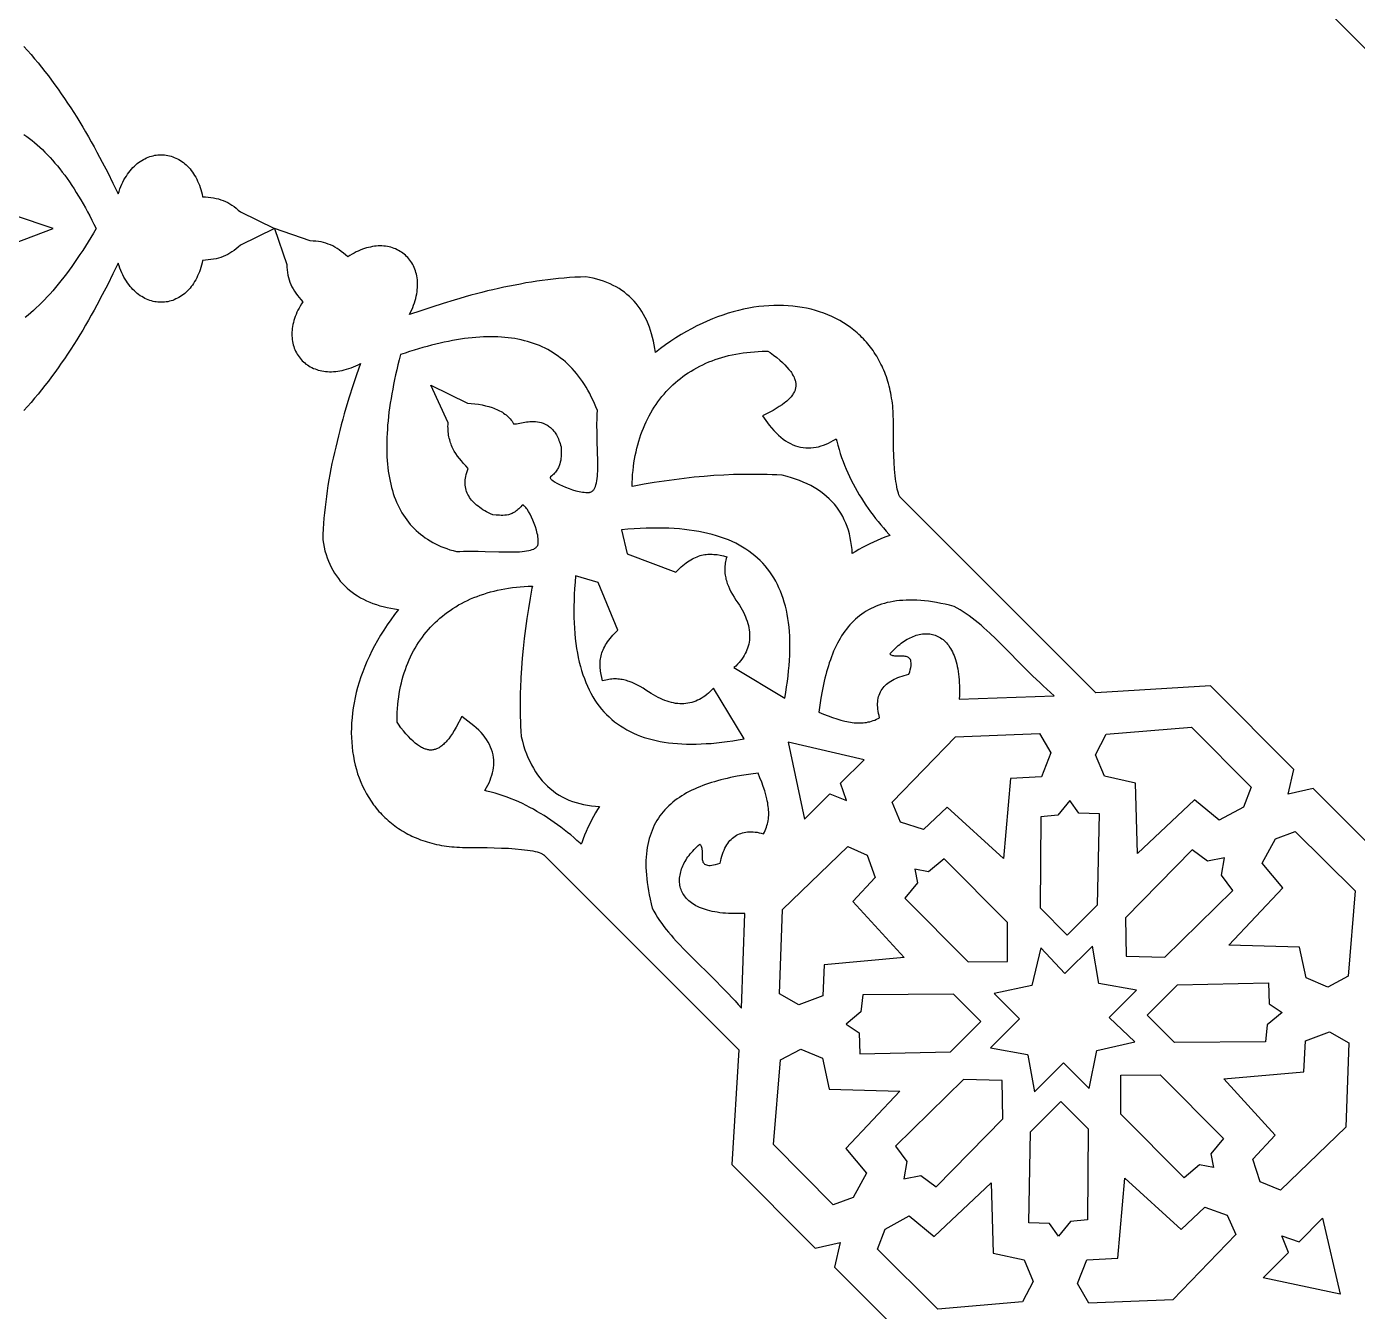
# Model space of a CAD drawing. Extents: x -535 to 1345, y -535 to 535.
# Drawn here: x 84.6 to 214.2, y 157.1 to 282.2 of the extents above; entities that cross this region are included whole.
import ezdxf

# ---------------------------------------------------------------- set-up
doc = ezdxf.new("R2010")
doc.units = 0
doc.layers.add('LAYER_1', color=18, linetype='CONTINUOUS')
doc.layers.add('LAYER_10', color=174, linetype='CONTINUOUS')

msp = doc.modelspace()

# ---------------------------------------------------------------- linework, layer by layer
at = {"layer": 'LAYER_1'}
for points in [[(84.34, 271.65), (84.61, 271.46), (84.87, 271.27), (85.13, 271.07), (85.38, 270.86), (85.64, 270.64), (85.89, 270.42), (86.14, 270.18), (86.39, 269.94), (86.64, 269.68), (86.88, 269.42), (87.12, 269.15), (87.36, 268.88), (87.6, 268.59), (87.84, 268.3), (88.07, 267.99), (88.31, 267.68), (88.54, 267.36), (88.77, 267.04), (88.99, 266.7), (89.22, 266.36), (89.44, 266.01), (89.66, 265.65), (89.88, 265.28), (90.1, 264.91), (90.32, 264.52), (90.53, 264.13), (90.74, 263.74), (90.96, 263.33), (91.16, 262.92), (91.37, 262.5), (91.11, 262.06), (90.85, 261.62), (90.58, 261.19), (90.32, 260.78), (90.06, 260.37), (89.79, 259.97), (89.53, 259.57), (89.26, 259.19), (89, 258.82), (88.74, 258.45), (88.47, 258.1), (88.21, 257.75), (87.94, 257.41), (87.68, 257.08), (87.41, 256.76), (87.14, 256.45), (86.88, 256.15), (86.61, 255.85), (86.34, 255.57), (86.08, 255.3), (85.81, 255.03), (85.54, 254.78), (85.27, 254.53), (85, 254.29), (84.74, 254.06), (84.47, 253.84)], [(83.42, 261.09), (87.18, 262.5), (83.41, 263.77)]]:
    msp.add_lwpolyline(points, dxfattribs=at)
for points in [[(126.44, 231.05), (126.79, 231.07), (127.14, 231.08), (127.85, 231.09), (128.55, 231.09), (129.25, 231.07), (130.58, 231.03), (131.21, 231.02), (131.8, 231.01), (132.08, 231.02), (132.35, 231.02), (132.6, 231.04), (132.84, 231.05), (133.07, 231.08), (133.28, 231.11), (133.48, 231.14), (133.66, 231.19), (133.83, 231.24), (133.97, 231.3), (134.04, 231.34), (134.1, 231.37), (134.16, 231.41), (134.21, 231.46), (134.25, 231.5), (134.29, 231.55), (134.33, 231.6), (134.36, 231.65), (134.38, 231.71), (134.4, 231.77), (134.41, 231.83), (134.42, 231.9), (134.42, 232.04), (134.42, 232.18), (134.4, 232.33), (134.38, 232.49), (134.36, 232.64), (134.32, 232.8), (134.28, 232.97), (134.24, 233.13), (134.14, 233.46), (134.02, 233.79), (133.89, 234.11), (133.75, 234.41), (133.61, 234.69), (133.46, 234.95), (133.32, 235.17), (133.26, 235.26), (133.19, 235.35), (133.13, 235.42), (133.07, 235.48), (133.02, 235.52), (132.97, 235.56), (132.93, 235.58), (132.89, 235.58), (132.87, 235.57), (132.85, 235.56), (132.84, 235.55), (132.83, 235.53), (132.73, 235.42), (132.63, 235.32), (132.53, 235.22), (132.43, 235.14), (132.34, 235.06), (132.24, 234.99), (132.15, 234.92), (132.05, 234.86), (131.96, 234.81), (131.87, 234.77), (131.78, 234.73), (131.69, 234.69), (131.6, 234.66), (131.51, 234.64), (131.33, 234.6), (131.15, 234.58), (130.98, 234.57), (130.81, 234.57), (130.64, 234.58), (130.31, 234.6), (129.98, 234.62), (129.78, 234.72), (129.58, 234.82), (129.39, 234.92), (129.21, 235.03), (129.03, 235.13), (128.87, 235.24), (128.71, 235.35), (128.55, 235.46), (128.41, 235.58), (128.28, 235.7), (128.15, 235.82), (128.03, 235.94), (127.92, 236.07), (127.82, 236.2), (127.72, 236.33), (127.64, 236.47), (127.56, 236.61), (127.5, 236.75), (127.44, 236.89), (127.39, 237.04), (127.35, 237.2), (127.32, 237.35), (127.31, 237.51), (127.3, 237.68), (127.3, 237.84), (127.31, 238.02), (127.33, 238.19), (127.37, 238.37), (127.41, 238.56), (127.46, 238.75), (127.53, 238.94), (127.6, 239.14), (127.37, 239.39), (127.15, 239.63), (126.94, 239.87), (126.74, 240.11), (126.56, 240.35), (126.39, 240.59), (126.24, 240.84), (126.17, 240.97), (126.1, 241.1), (126.04, 241.23), (125.98, 241.37), (125.92, 241.5), (125.87, 241.64), (125.83, 241.78), (125.79, 241.93), (125.75, 242.08), (125.72, 242.23), (125.69, 242.38), (125.67, 242.54), (125.65, 242.71), (125.64, 242.88), (125.63, 243.05), (125.62, 243.23), (125.63, 243.41), (125.63, 243.6), (123.97, 247.26), (127.54, 245.5), (127.89, 245.47), (128.25, 245.44), (128.6, 245.39), (128.94, 245.33), (129.28, 245.25), (129.61, 245.17), (129.92, 245.07), (130.08, 245.01), (130.23, 244.96), (130.37, 244.89), (130.52, 244.83), (130.65, 244.76), (130.79, 244.69), (130.92, 244.61), (131.04, 244.53), (131.16, 244.44), (131.28, 244.36), (131.39, 244.26), (131.49, 244.17), (131.59, 244.06), (131.69, 243.96), (131.77, 243.85), (131.86, 243.74), (131.93, 243.62), (132, 243.5), (132.05, 243.49), (132.12, 243.48), (132.2, 243.49), (132.29, 243.5), (132.79, 243.59), (133.1, 243.64), (133.26, 243.67), (133.43, 243.69), (133.6, 243.7), (133.78, 243.71), (133.96, 243.71), (134.15, 243.7), (134.33, 243.68), (134.52, 243.65), (134.7, 243.61), (134.89, 243.55), (135.07, 243.47), (135.16, 243.43), (135.25, 243.38), (135.33, 243.33), (135.42, 243.27), (135.51, 243.21), (135.59, 243.14), (135.67, 243.07), (135.75, 242.99), (135.83, 242.91), (135.91, 242.82), (135.98, 242.73), (136.05, 242.62), (136.12, 242.52), (136.19, 242.4), (136.25, 242.28), (136.32, 242.16), (136.38, 242.02), (136.43, 241.88), (136.49, 241.73), (136.54, 241.58), (136.59, 241.41), (136.63, 241.24), (136.63, 240.86), (136.63, 240.48), (136.63, 240.3), (136.61, 240.12), (136.6, 239.94), (136.56, 239.77), (136.52, 239.59), (136.46, 239.41), (136.42, 239.32), (136.38, 239.23), (136.33, 239.15), (136.28, 239.06), (136.22, 238.97), (136.15, 238.88), (136.08, 238.79), (136, 238.69), (135.92, 238.6), (135.83, 238.51), (135.73, 238.42), (135.62, 238.32), (135.59, 238.3), (135.58, 238.28), (135.57, 238.26), (135.58, 238.23), (135.6, 238.18), (135.63, 238.13), (135.68, 238.08), (135.74, 238.03), (135.82, 237.97), (136, 237.84), (136.23, 237.71), (136.49, 237.57), (136.77, 237.44), (137.08, 237.31), (137.41, 237.18), (137.74, 237.07), (138.08, 236.97), (138.25, 236.93), (138.41, 236.89), (138.57, 236.86), (138.73, 236.84), (138.89, 236.82), (139.04, 236.8), (139.19, 236.8), (139.32, 236.8), (139.39, 236.81), (139.45, 236.82), (139.51, 236.84), (139.57, 236.86), (139.62, 236.89), (139.67, 236.93), (139.72, 236.97), (139.77, 237.02), (139.81, 237.07), (139.85, 237.12), (139.89, 237.18), (139.92, 237.25), (139.98, 237.39), (140.03, 237.56), (140.08, 237.74), (140.12, 237.94), (140.15, 238.15), (140.17, 238.38), (140.19, 238.62), (140.2, 238.88), (140.21, 239.14), (140.21, 239.42), (140.2, 240.01), (140.19, 240.64), (140.15, 241.97), (140.14, 242.67), (140.13, 243.37), (140.14, 244.08), (140.15, 244.43), (140.17, 244.78), (140.03, 245.14), (139.89, 245.48), (139.74, 245.81), (139.58, 246.13), (139.42, 246.45), (139.25, 246.75), (139.08, 247.05), (138.9, 247.33), (138.72, 247.61), (138.53, 247.88), (138.33, 248.14), (138.13, 248.39), (137.93, 248.63), (137.72, 248.86), (137.5, 249.09), (137.28, 249.3), (137.06, 249.51), (136.83, 249.71), (136.59, 249.89), (136.35, 250.07), (136.1, 250.25), (135.85, 250.41), (135.59, 250.56), (135.33, 250.71), (135.07, 250.85), (134.79, 250.98), (134.52, 251.1), (134.24, 251.21), (133.95, 251.32), (133.66, 251.41), (133.36, 251.5), (133.06, 251.58), (132.75, 251.66), (132.44, 251.72), (132.13, 251.78), (131.81, 251.83), (131.48, 251.87), (131.15, 251.9), (130.82, 251.93), (130.48, 251.95), (130.14, 251.96), (129.79, 251.96), (129.43, 251.96), (129.08, 251.95), (128.71, 251.93), (128.35, 251.9), (127.98, 251.87), (127.6, 251.83), (127.22, 251.78), (126.84, 251.72), (126.45, 251.66), (126.06, 251.59), (125.66, 251.51), (125.26, 251.43), (124.85, 251.34), (124.44, 251.24), (124.02, 251.14), (123.61, 251.03), (123.18, 250.91), (122.76, 250.79), (122.32, 250.66), (121.89, 250.52), (121.45, 250.38), (121.01, 250.23), (120.88, 249.73), (120.75, 249.23), (120.64, 248.74), (120.53, 248.26), (120.43, 247.79), (120.33, 247.32), (120.24, 246.85), (120.16, 246.4), (120.08, 245.94), (120.01, 245.5), (119.94, 245.06), (119.88, 244.63), (119.83, 244.2), (119.79, 243.78), (119.75, 243.36), (119.72, 242.96), (119.69, 242.55), (119.67, 242.16), (119.66, 241.77), (119.66, 241.39), (119.66, 241.01), (119.67, 240.64), (119.68, 240.28), (119.7, 239.92), (119.73, 239.57), (119.77, 239.22), (119.81, 238.88), (119.86, 238.55), (119.92, 238.23), (119.98, 237.91), (120.05, 237.6), (120.13, 237.29), (120.21, 236.99), (120.3, 236.7), (120.4, 236.41), (120.5, 236.13), (120.62, 235.86), (120.74, 235.59), (120.86, 235.33), (121, 235.08), (121.14, 234.83), (121.29, 234.59), (121.44, 234.36), (121.61, 234.13), (121.78, 233.91), (121.95, 233.7), (122.14, 233.5), (122.33, 233.3), (122.53, 233.1), (122.74, 232.92), (122.95, 232.74), (123.18, 232.57), (123.41, 232.4), (123.64, 232.25), (123.89, 232.09), (124.14, 231.95), (124.4, 231.81), (124.67, 231.68), (124.94, 231.56), (125.23, 231.44), (125.52, 231.34), (125.82, 231.23), (126.12, 231.14)], [(157.92, 249.69), (158.18, 249.45), (158.42, 249.23), (158.63, 249), (158.82, 248.78), (158.99, 248.57), (159.06, 248.47), (159.12, 248.37), (159.18, 248.27), (159.24, 248.17), (159.29, 248.08), (159.33, 247.98), (159.37, 247.89), (159.4, 247.8), (159.43, 247.72), (159.45, 247.63), (159.47, 247.55), (159.48, 247.47), (159.49, 247.39), (159.49, 247.31), (159.49, 247.23), (159.49, 247.16), (159.48, 247.08), (159.47, 247.01), (159.45, 246.93), (159.43, 246.86), (159.41, 246.78), (159.38, 246.7), (159.35, 246.62), (159.31, 246.54), (159.26, 246.46), (159.21, 246.38), (159.16, 246.3), (159.1, 246.22), (159.03, 246.13), (158.96, 246.05), (158.88, 245.96), (158.79, 245.87), (158.7, 245.79), (158.6, 245.7), (158.5, 245.61), (158.39, 245.52), (158.15, 245.34), (157.88, 245.16), (157.59, 244.98), (157.27, 244.8), (156.23, 244.26), (156.91, 243.36), (157.12, 243.09), (157.34, 242.84), (157.57, 242.6), (157.79, 242.39), (158.02, 242.19), (158.25, 242), (158.49, 241.84), (158.72, 241.69), (158.96, 241.56), (159.21, 241.45), (159.46, 241.35), (159.7, 241.27), (159.96, 241.21), (160.21, 241.17), (160.46, 241.15), (160.71, 241.14), (160.96, 241.15), (161.21, 241.17), (161.46, 241.21), (161.71, 241.26), (161.95, 241.33), (162.19, 241.41), (162.43, 241.5), (162.67, 241.61), (162.91, 241.72), (163.14, 241.85), (163.37, 241.98), (163.43, 242.02), (163.49, 241.8), (163.59, 241.4), (163.7, 241), (163.82, 240.6), (163.95, 240.22), (164.09, 239.83), (164.23, 239.45), (164.39, 239.08), (164.55, 238.71), (164.72, 238.35), (164.89, 237.99), (165.07, 237.63), (165.26, 237.28), (165.46, 236.93), (165.66, 236.58), (165.87, 236.24), (166.09, 235.91), (166.31, 235.58), (166.54, 235.25), (166.77, 234.92), (167.01, 234.6), (167.26, 234.28), (167.51, 233.97), (167.76, 233.66), (168.02, 233.35), (168.29, 233.04), (168.56, 232.74), (168.66, 232.63), (168.53, 232.58), (168.15, 232.44), (167.78, 232.29), (167.41, 232.14), (167.04, 231.97), (166.68, 231.8), (166.32, 231.62), (165.97, 231.44), (165.62, 231.24), (165.27, 231.04), (164.98, 230.86), (164.96, 231.24), (164.92, 231.63), (164.86, 232.02), (164.79, 232.4), (164.71, 232.77), (164.61, 233.13), (164.49, 233.48), (164.36, 233.82), (164.21, 234.15), (164.05, 234.47), (163.87, 234.78), (163.68, 235.08), (163.47, 235.37), (163.25, 235.65), (163.01, 235.92), (162.75, 236.17), (162.49, 236.42), (162.2, 236.65), (161.91, 236.87), (161.6, 237.08), (161.27, 237.28), (160.94, 237.47), (160.59, 237.64), (160.22, 237.81), (159.85, 237.96), (159.46, 238.1), (159.06, 238.23), (158.64, 238.35), (158.16, 238.48), (157.64, 238.51), (157.18, 238.53), (156.71, 238.55), (156.24, 238.56), (155.78, 238.57), (155.31, 238.57), (154.84, 238.57), (154.37, 238.57), (153.89, 238.56), (153.42, 238.54), (152.47, 238.5), (151.52, 238.45), (150.56, 238.37), (149.59, 238.28), (148.63, 238.17), (147.66, 238.05), (146.68, 237.92), (145.7, 237.76), (144.72, 237.6), (143.74, 237.42), (143.54, 237.38), (143.54, 237.39), (143.56, 237.79), (143.58, 238.18), (143.6, 238.56), (143.64, 238.94), (143.68, 239.32), (143.73, 239.69), (143.79, 240.05), (143.86, 240.41), (143.93, 240.76), (144.02, 241.11), (144.1, 241.45), (144.2, 241.79), (144.3, 242.12), (144.41, 242.45), (144.53, 242.77), (144.65, 243.08), (144.79, 243.39), (144.92, 243.69), (145.07, 243.99), (145.22, 244.28), (145.38, 244.57), (145.54, 244.84), (145.71, 245.12), (145.89, 245.38), (146.07, 245.64), (146.26, 245.9), (146.46, 246.15), (146.66, 246.39), (146.87, 246.62), (147.09, 246.85), (147.31, 247.08), (147.53, 247.29), (147.77, 247.5), (148.01, 247.71), (148.25, 247.91), (148.5, 248.1), (148.76, 248.28), (149.02, 248.46), (149.29, 248.63), (149.56, 248.79), (149.84, 248.95), (150.13, 249.1), (150.42, 249.24), (150.72, 249.38), (151.02, 249.51), (151.33, 249.63), (151.64, 249.75), (151.96, 249.85), (152.29, 249.95), (152.62, 250.05), (152.95, 250.13), (153.29, 250.21), (153.64, 250.28), (153.99, 250.34), (154.35, 250.4), (154.71, 250.44), (155.07, 250.48), (155.45, 250.51), (155.82, 250.54), (156.2, 250.55), (156.59, 250.56), (156.78, 250.56), (156.98, 250.42), (157.32, 250.17), (157.63, 249.93)], [(153.47, 219.75), (158.41, 216.77), (158.51, 217.33), (158.59, 217.87), (158.67, 218.41), (158.74, 218.94), (158.79, 219.45), (158.84, 219.96), (158.88, 220.46), (158.9, 220.95), (158.92, 221.43), (158.92, 221.91), (158.91, 222.37), (158.9, 222.82), (158.87, 223.26), (158.83, 223.7), (158.78, 224.13), (158.72, 224.54), (158.65, 224.95), (158.57, 225.35), (158.48, 225.73), (158.37, 226.11), (158.26, 226.48), (158.14, 226.84), (158, 227.19), (157.85, 227.53), (157.7, 227.86), (157.53, 228.18), (157.35, 228.5), (157.15, 228.8), (156.95, 229.09), (156.74, 229.38), (156.51, 229.65), (156.28, 229.91), (156.03, 230.17), (155.77, 230.41), (155.5, 230.65), (155.22, 230.87), (154.92, 231.09), (154.62, 231.3), (154.3, 231.49), (153.98, 231.68), (153.64, 231.86), (153.28, 232.02), (152.92, 232.18), (152.55, 232.33), (152.16, 232.46), (151.76, 232.59), (151.35, 232.71), (150.93, 232.82), (150.5, 232.91), (150.05, 233), (149.59, 233.08), (149.12, 233.15), (148.64, 233.21), (148.15, 233.25), (147.64, 233.29), (147.12, 233.32), (146.59, 233.34), (146.05, 233.34), (145.49, 233.34), (144.93, 233.33), (144.35, 233.3), (143.75, 233.27), (143.15, 233.23), (142.53, 233.17), (143.06, 230.82), (147.82, 229.06), (147.99, 229.24), (148.15, 229.4), (148.32, 229.55), (148.48, 229.69), (148.64, 229.82), (148.8, 229.95), (148.95, 230.06), (149.11, 230.16), (149.26, 230.26), (149.42, 230.34), (149.57, 230.42), (149.72, 230.49), (149.87, 230.55), (150.02, 230.61), (150.17, 230.66), (150.32, 230.7), (150.47, 230.73), (150.62, 230.75), (150.77, 230.77), (150.92, 230.79), (151.06, 230.79), (151.21, 230.8), (151.36, 230.79), (151.52, 230.78), (151.67, 230.77), (151.82, 230.75), (152.13, 230.7), (152.44, 230.63), (152.76, 230.54), (152.72, 230.39), (152.68, 230.23), (152.65, 230.08), (152.62, 229.93), (152.6, 229.78), (152.58, 229.63), (152.58, 229.49), (152.57, 229.34), (152.57, 229.2), (152.58, 229.06), (152.59, 228.91), (152.61, 228.77), (152.63, 228.63), (152.66, 228.5), (152.69, 228.36), (152.73, 228.22), (152.77, 228.08), (152.81, 227.95), (152.92, 227.68), (153.04, 227.41), (153.17, 227.14), (153.32, 226.87), (153.48, 226.6), (153.66, 226.33), (153.84, 226.06), (153.99, 225.83), (154.13, 225.6), (154.26, 225.37), (154.38, 225.15), (154.48, 224.92), (154.58, 224.7), (154.67, 224.49), (154.75, 224.27), (154.81, 224.06), (154.87, 223.85), (154.91, 223.64), (154.95, 223.43), (154.97, 223.22), (154.99, 223.02), (154.99, 222.82), (154.98, 222.62), (154.97, 222.43), (154.94, 222.23), (154.9, 222.04), (154.85, 221.85), (154.8, 221.66), (154.73, 221.48), (154.65, 221.3), (154.56, 221.12), (154.46, 220.94), (154.35, 220.76), (154.23, 220.59), (154.1, 220.41), (153.96, 220.24), (153.8, 220.08), (153.64, 219.91)], [(154.45, 212.81), (151.47, 217.75), (151.31, 217.58), (151.14, 217.42), (150.98, 217.27), (150.81, 217.13), (150.64, 216.99), (150.46, 216.87), (150.28, 216.76), (150.11, 216.66), (149.93, 216.57), (149.74, 216.5), (149.56, 216.43), (149.37, 216.37), (149.18, 216.32), (148.99, 216.28), (148.79, 216.26), (148.6, 216.24), (148.4, 216.23), (148.2, 216.24), (148, 216.25), (147.79, 216.27), (147.59, 216.31), (147.38, 216.36), (147.17, 216.41), (146.95, 216.48), (146.74, 216.55), (146.52, 216.64), (146.3, 216.74), (146.08, 216.85), (145.85, 216.96), (145.62, 217.09), (145.4, 217.23), (145.16, 217.38), (144.89, 217.57), (144.62, 217.74), (144.35, 217.9), (144.08, 218.05), (143.82, 218.18), (143.55, 218.3), (143.27, 218.41), (143.14, 218.45), (143, 218.49), (142.86, 218.53), (142.73, 218.56), (142.59, 218.59), (142.45, 218.61), (142.31, 218.63), (142.17, 218.64), (142.02, 218.65), (141.88, 218.65), (141.73, 218.65), (141.59, 218.64), (141.44, 218.62), (141.29, 218.6), (141.14, 218.58), (140.99, 218.54), (140.83, 218.5), (140.68, 218.46), (140.6, 218.78), (140.53, 219.09), (140.47, 219.4), (140.46, 219.55), (140.44, 219.71), (140.43, 219.86), (140.43, 220.01), (140.43, 220.16), (140.44, 220.31), (140.45, 220.46), (140.47, 220.61), (140.49, 220.75), (140.53, 220.9), (140.57, 221.05), (140.61, 221.2), (140.67, 221.35), (140.73, 221.5), (140.8, 221.65), (140.88, 221.81), (140.96, 221.96), (141.06, 222.11), (141.16, 222.27), (141.28, 222.43), (141.4, 222.58), (141.53, 222.74), (141.67, 222.9), (141.82, 223.07), (141.99, 223.23), (142.16, 223.4), (140.26, 228.05), (138.05, 228.69), (138, 228.07), (137.95, 227.47), (137.92, 226.88), (137.9, 226.3), (137.88, 225.73), (137.88, 225.17), (137.89, 224.63), (137.9, 224.1), (137.93, 223.58), (137.97, 223.08), (138.02, 222.58), (138.07, 222.1), (138.14, 221.63), (138.22, 221.17), (138.31, 220.73), (138.41, 220.29), (138.51, 219.87), (138.63, 219.46), (138.76, 219.06), (138.9, 218.68), (139.04, 218.3), (139.2, 217.94), (139.37, 217.59), (139.54, 217.25), (139.73, 216.92), (139.93, 216.6), (140.13, 216.3), (140.35, 216), (140.57, 215.72), (140.81, 215.45), (141.05, 215.19), (141.31, 214.95), (141.57, 214.71), (141.85, 214.48), (142.13, 214.27), (142.42, 214.07), (142.73, 213.88), (143.04, 213.7), (143.36, 213.53), (143.69, 213.37), (144.03, 213.22), (144.38, 213.09), (144.74, 212.96), (145.11, 212.85), (145.49, 212.74), (145.88, 212.65), (146.27, 212.57), (146.68, 212.5), (147.1, 212.44), (147.52, 212.39), (147.96, 212.35), (148.4, 212.33), (148.85, 212.31), (149.32, 212.3), (149.79, 212.31), (150.27, 212.32), (150.76, 212.35), (151.26, 212.38), (151.77, 212.43), (152.29, 212.48), (152.81, 212.55), (153.35, 212.63), (153.89, 212.72)], [(126.06, 213.34), (125.88, 213.08), (125.7, 212.83), (125.61, 212.72), (125.52, 212.62), (125.44, 212.52), (125.35, 212.43), (125.26, 212.35), (125.18, 212.27), (125.09, 212.19), (125.01, 212.13), (124.92, 212.06), (124.84, 212.01), (124.76, 211.96), (124.68, 211.91), (124.6, 211.88), (124.52, 211.84), (124.44, 211.81), (124.37, 211.79), (124.29, 211.77), (124.22, 211.75), (124.14, 211.74), (124.06, 211.73), (123.99, 211.73), (123.91, 211.73), (123.83, 211.73), (123.75, 211.74), (123.67, 211.76), (123.59, 211.77), (123.51, 211.8), (123.42, 211.82), (123.33, 211.86), (123.24, 211.89), (123.15, 211.94), (123.05, 211.99), (122.95, 212.04), (122.85, 212.1), (122.75, 212.17), (122.65, 212.24), (122.44, 212.4), (122.22, 212.59), (122, 212.8), (121.77, 213.04), (121.53, 213.3), (121.29, 213.59), (121.05, 213.9), (120.8, 214.24), (120.67, 214.44), (120.67, 214.63), (120.67, 215.02), (120.69, 215.4), (120.71, 215.78), (120.74, 216.15), (120.78, 216.52), (120.83, 216.88), (120.88, 217.23), (120.94, 217.58), (121.01, 217.93), (121.09, 218.27), (121.18, 218.61), (121.27, 218.94), (121.37, 219.26), (121.48, 219.58), (121.59, 219.89), (121.71, 220.2), (121.84, 220.5), (121.98, 220.8), (122.12, 221.09), (122.27, 221.38), (122.43, 221.66), (122.59, 221.93), (122.76, 222.2), (122.94, 222.46), (123.13, 222.72), (123.32, 222.97), (123.51, 223.22), (123.72, 223.45), (123.93, 223.69), (124.14, 223.91), (124.37, 224.14), (124.6, 224.35), (124.83, 224.56), (125.08, 224.76), (125.32, 224.96), (125.58, 225.15), (125.84, 225.33), (126.11, 225.51), (126.38, 225.68), (126.66, 225.85), (126.94, 226), (127.23, 226.15), (127.53, 226.3), (127.83, 226.44), (128.14, 226.57), (128.45, 226.69), (128.77, 226.81), (129.1, 226.92), (129.43, 227.02), (129.77, 227.12), (130.11, 227.21), (130.46, 227.29), (130.81, 227.36), (131.17, 227.43), (131.53, 227.49), (131.9, 227.54), (132.28, 227.58), (132.66, 227.62), (133.04, 227.65), (133.43, 227.67), (133.83, 227.68), (133.84, 227.68), (133.8, 227.48), (133.62, 226.5), (133.46, 225.52), (133.31, 224.54), (133.17, 223.57), (133.05, 222.6), (132.94, 221.63), (132.85, 220.67), (132.78, 219.71), (132.72, 218.75), (132.68, 217.8), (132.66, 217.33), (132.65, 216.86), (132.65, 216.38), (132.65, 215.91), (132.65, 215.45), (132.66, 214.98), (132.67, 214.51), (132.69, 214.05), (132.71, 213.58), (132.74, 213.06), (132.87, 212.58), (132.99, 212.16), (133.12, 211.76), (133.26, 211.37), (133.41, 211), (133.58, 210.63), (133.75, 210.28), (133.94, 209.95), (134.14, 209.62), (134.35, 209.32), (134.57, 209.02), (134.8, 208.74), (135.05, 208.47), (135.3, 208.22), (135.57, 207.98), (135.85, 207.75), (136.14, 207.54), (136.44, 207.35), (136.75, 207.17), (137.07, 207.01), (137.4, 206.86), (137.75, 206.73), (138.1, 206.62), (138.46, 206.51), (138.83, 206.43), (139.2, 206.36), (139.59, 206.3), (139.99, 206.26), (140.36, 206.24), (140.19, 205.95), (139.98, 205.61), (139.79, 205.26), (139.6, 204.9), (139.42, 204.54), (139.25, 204.18), (139.08, 203.81), (138.93, 203.45), (138.78, 203.07), (138.64, 202.69), (138.6, 202.56), (138.48, 202.66), (138.18, 202.93), (137.87, 203.2), (137.57, 203.46), (137.25, 203.71), (136.94, 203.96), (136.62, 204.21), (136.3, 204.45), (135.97, 204.68), (135.65, 204.91), (135.31, 205.13), (134.98, 205.35), (134.64, 205.56), (134.29, 205.76), (133.95, 205.96), (133.59, 206.15), (133.24, 206.33), (132.88, 206.51), (132.51, 206.68), (132.14, 206.84), (131.77, 206.99), (131.39, 207.13), (131.01, 207.27), (130.62, 207.4), (130.22, 207.52), (129.83, 207.63), (129.42, 207.74), (129.2, 207.79), (129.24, 207.85), (129.37, 208.08), (129.5, 208.31), (129.62, 208.55), (129.72, 208.79), (129.81, 209.03), (129.89, 209.27), (129.96, 209.51), (130.01, 209.76), (130.05, 210.01), (130.08, 210.26), (130.08, 210.51), (130.08, 210.76), (130.05, 211.01), (130.01, 211.27), (129.95, 211.52), (129.87, 211.77), (129.77, 212.01), (129.66, 212.26), (129.53, 212.5), (129.38, 212.74), (129.22, 212.97), (129.04, 213.2), (128.84, 213.43), (128.62, 213.66), (128.38, 213.88), (128.13, 214.1), (127.86, 214.32), (126.96, 214.99), (126.42, 213.95), (126.24, 213.63)], [(175.39, 216.69), (184.63, 217.02), (184.27, 217.34), (183.92, 217.66), (183.57, 217.97), (183.23, 218.29), (182.57, 218.93), (181.93, 219.56), (179.52, 222), (178.95, 222.57), (178.37, 223.11), (178.09, 223.37), (177.8, 223.63), (177.52, 223.88), (177.23, 224.12), (176.95, 224.35), (176.66, 224.58), (176.37, 224.79), (176.08, 225), (175.79, 225.19), (175.49, 225.38), (175.19, 225.55), (174.89, 225.71), (174.45, 225.82), (174.02, 225.92), (173.6, 226.01), (173.19, 226.09), (172.79, 226.15), (172.4, 226.21), (172.02, 226.25), (171.65, 226.29), (171.28, 226.31), (170.93, 226.32), (170.58, 226.33), (170.24, 226.32), (169.91, 226.3), (169.59, 226.28), (169.28, 226.24), (168.97, 226.2), (168.68, 226.14), (168.39, 226.08), (168.11, 226), (167.83, 225.92), (167.57, 225.83), (167.31, 225.73), (167.06, 225.62), (166.81, 225.51), (166.58, 225.38), (166.35, 225.25), (166.13, 225.11), (165.91, 224.96), (165.7, 224.8), (165.5, 224.64), (165.3, 224.47), (165.11, 224.29), (164.93, 224.1), (164.75, 223.91), (164.58, 223.71), (164.41, 223.5), (164.25, 223.29), (164.1, 223.07), (163.95, 222.84), (163.81, 222.6), (163.67, 222.36), (163.54, 222.12), (163.41, 221.87), (163.29, 221.61), (163.17, 221.34), (163.06, 221.07), (162.95, 220.8), (162.85, 220.52), (162.75, 220.23), (162.66, 219.94), (162.57, 219.65), (162.48, 219.35), (162.4, 219.04), (162.32, 218.73), (162.25, 218.42), (162.18, 218.1), (162.11, 217.77), (162.05, 217.45), (161.94, 216.78), (161.83, 216.1), (161.74, 215.41), (162.19, 215.22), (162.63, 215.06), (163.06, 214.9), (163.47, 214.77), (163.86, 214.65), (164.25, 214.55), (164.44, 214.51), (164.63, 214.47), (164.81, 214.44), (164.99, 214.41), (165.17, 214.39), (165.35, 214.38), (165.53, 214.37), (165.7, 214.37), (165.87, 214.37), (166.04, 214.38), (166.2, 214.4), (166.37, 214.42), (166.53, 214.46), (166.7, 214.49), (166.86, 214.54), (167.02, 214.59), (167.17, 214.65), (167.33, 214.72), (167.49, 214.79), (167.64, 214.88), (167.59, 215.09), (167.54, 215.3), (167.51, 215.5), (167.48, 215.7), (167.46, 215.89), (167.45, 216.07), (167.45, 216.26), (167.46, 216.43), (167.48, 216.6), (167.51, 216.77), (167.55, 216.93), (167.6, 217.08), (167.66, 217.23), (167.72, 217.38), (167.8, 217.52), (167.88, 217.65), (167.98, 217.78), (168.08, 217.91), (168.19, 218.02), (168.31, 218.14), (168.44, 218.25), (168.58, 218.35), (168.73, 218.45), (168.89, 218.54), (169.06, 218.63), (169.24, 218.71), (169.43, 218.79), (169.62, 218.86), (169.83, 218.93), (170.04, 218.99), (170.27, 219.05), (170.5, 219.1), (170.58, 219.34), (170.63, 219.55), (170.68, 219.75), (170.71, 219.92), (170.72, 220.08), (170.72, 220.22), (170.7, 220.34), (170.68, 220.44), (170.64, 220.53), (170.6, 220.61), (170.54, 220.67), (170.47, 220.73), (170.4, 220.77), (170.32, 220.8), (170.24, 220.83), (170.15, 220.84), (170.05, 220.86), (169.95, 220.86), (169.74, 220.87), (169.33, 220.87), (169.13, 220.88), (169.03, 220.89), (168.94, 220.91), (168.86, 220.94), (168.78, 220.98), (168.71, 221.02), (168.65, 221.08), (168.78, 221.23), (168.91, 221.37), (169.05, 221.51), (169.18, 221.64), (169.32, 221.77), (169.46, 221.9), (169.6, 222.01), (169.75, 222.12), (169.89, 222.23), (170.04, 222.33), (170.18, 222.42), (170.33, 222.51), (170.48, 222.59), (170.63, 222.66), (170.77, 222.73), (170.92, 222.79), (171.07, 222.85), (171.22, 222.9), (171.37, 222.94), (171.51, 222.98), (171.66, 223.01), (171.81, 223.03), (171.95, 223.04), (172.1, 223.05), (172.24, 223.05), (172.38, 223.05), (172.52, 223.03), (172.66, 223.01), (172.8, 222.98), (172.94, 222.95), (173.07, 222.9), (173.2, 222.85), (173.33, 222.79), (173.46, 222.73), (173.58, 222.65), (173.7, 222.57), (173.82, 222.48), (173.94, 222.38), (174.05, 222.27), (174.16, 222.16), (174.26, 222.04), (174.37, 221.9), (174.46, 221.76), (174.56, 221.61), (174.65, 221.46), (174.73, 221.29), (174.81, 221.11), (174.89, 220.93), (174.96, 220.74), (175.03, 220.53), (175.09, 220.32), (175.15, 220.1), (175.2, 219.87), (175.25, 219.63), (175.29, 219.38), (175.33, 219.12), (175.36, 218.85), (175.38, 218.57), (175.4, 218.29), (175.41, 217.99), (175.42, 217.68), (175.42, 217.36), (175.41, 217.03)], [(192.74, 201.65), (192.55, 208.52), (189.54, 209.17), (188.66, 211.27), (189.7, 213.26), (198.01, 213.95), (203.81, 208.12), (203.08, 206.18), (200.71, 204.89), (198.31, 206.89)], [(160.33, 204.99), (162.8, 207.47), (164.42, 206.81), (163.85, 208.49), (166.14, 210.78), (158.75, 212.48)], [(174.23, 206.17), (171.91, 203.99), (169.68, 204.71), (168.88, 206.66), (175.02, 213.03), (183.21, 213.33), (184.31, 211.45), (183.41, 209.12), (180.4, 208.96), (179.71, 201.17)], [(145.51, 196.33), (145.67, 196.03), (145.85, 195.73), (146.03, 195.44), (146.23, 195.14), (146.43, 194.85), (146.65, 194.56), (146.87, 194.27), (147.1, 193.99), (147.34, 193.7), (147.59, 193.42), (147.85, 193.13), (148.11, 192.85), (148.66, 192.28), (149.22, 191.7), (151.66, 189.29), (152.29, 188.65), (152.93, 187.99), (153.25, 187.65), (153.57, 187.31), (153.88, 186.95), (154.2, 186.6), (154.53, 195.83), (154.19, 195.81), (153.86, 195.81), (153.54, 195.81), (153.24, 195.81), (152.94, 195.82), (152.65, 195.84), (152.37, 195.86), (152.1, 195.89), (151.84, 195.93), (151.59, 195.97), (151.35, 196.02), (151.12, 196.07), (150.9, 196.13), (150.69, 196.19), (150.49, 196.26), (150.29, 196.33), (150.11, 196.41), (149.93, 196.49), (149.77, 196.57), (149.61, 196.66), (149.46, 196.76), (149.32, 196.86), (149.19, 196.96), (149.06, 197.06), (148.95, 197.17), (148.84, 197.29), (148.74, 197.4), (148.65, 197.52), (148.57, 197.64), (148.49, 197.76), (148.43, 197.89), (148.37, 198.02), (148.32, 198.15), (148.27, 198.28), (148.24, 198.42), (148.21, 198.56), (148.19, 198.7), (148.18, 198.84), (148.17, 198.98), (148.17, 199.12), (148.18, 199.27), (148.19, 199.41), (148.22, 199.56), (148.25, 199.71), (148.28, 199.86), (148.32, 200), (148.37, 200.15), (148.43, 200.3), (148.49, 200.45), (148.56, 200.6), (148.63, 200.74), (148.71, 200.89), (148.8, 201.04), (148.89, 201.19), (148.99, 201.33), (149.1, 201.47), (149.21, 201.62), (149.33, 201.76), (149.45, 201.9), (149.58, 202.04), (149.71, 202.17), (149.85, 202.31), (149.99, 202.44), (150.14, 202.57), (150.2, 202.51), (150.25, 202.44), (150.28, 202.36), (150.31, 202.28), (150.33, 202.19), (150.34, 202.1), (150.36, 201.9), (150.36, 201.48), (150.36, 201.27), (150.37, 201.17), (150.38, 201.08), (150.4, 200.99), (150.42, 200.9), (150.45, 200.82), (150.5, 200.75), (150.55, 200.68), (150.61, 200.63), (150.69, 200.58), (150.78, 200.54), (150.88, 200.52), (151.01, 200.5), (151.14, 200.5), (151.3, 200.52), (151.47, 200.54), (151.67, 200.59), (151.89, 200.65), (152.13, 200.72), (152.18, 200.96), (152.23, 201.18), (152.29, 201.39), (152.36, 201.6), (152.43, 201.8), (152.51, 201.98), (152.59, 202.16), (152.68, 202.33), (152.77, 202.49), (152.87, 202.64), (152.98, 202.78), (153.08, 202.91), (153.2, 203.03), (153.32, 203.14), (153.44, 203.25), (153.57, 203.34), (153.7, 203.43), (153.84, 203.5), (153.99, 203.57), (154.14, 203.62), (154.29, 203.67), (154.45, 203.71), (154.62, 203.74), (154.79, 203.76), (154.97, 203.77), (155.15, 203.77), (155.33, 203.76), (155.53, 203.74), (155.72, 203.72), (155.92, 203.68), (156.13, 203.63), (156.34, 203.58), (156.43, 203.73), (156.5, 203.89), (156.57, 204.05), (156.63, 204.21), (156.68, 204.37), (156.73, 204.53), (156.77, 204.69), (156.8, 204.85), (156.82, 205.02), (156.84, 205.18), (156.85, 205.35), (156.85, 205.52), (156.85, 205.7), (156.84, 205.87), (156.83, 206.05), (156.81, 206.23), (156.78, 206.41), (156.75, 206.59), (156.71, 206.78), (156.67, 206.97), (156.57, 207.36), (156.46, 207.76), (156.32, 208.17), (156.17, 208.59), (156, 209.03), (155.81, 209.48), (155.12, 209.39), (154.44, 209.29), (153.77, 209.17), (153.45, 209.11), (153.12, 209.04), (152.81, 208.97), (152.49, 208.9), (152.18, 208.82), (151.88, 208.74), (151.58, 208.65), (151.28, 208.56), (150.99, 208.47), (150.7, 208.37), (150.42, 208.27), (150.15, 208.16), (149.88, 208.05), (149.61, 207.93), (149.36, 207.81), (149.1, 207.68), (148.86, 207.55), (148.62, 207.41), (148.38, 207.27), (148.16, 207.12), (147.94, 206.97), (147.72, 206.81), (147.51, 206.64), (147.31, 206.47), (147.12, 206.29), (146.93, 206.11), (146.75, 205.92), (146.58, 205.72), (146.42, 205.52), (146.26, 205.31), (146.11, 205.1), (145.97, 204.87), (145.84, 204.64), (145.71, 204.41), (145.6, 204.16), (145.49, 203.91), (145.39, 203.65), (145.3, 203.39), (145.22, 203.11), (145.15, 202.83), (145.08, 202.54), (145.03, 202.25), (144.98, 201.94), (144.95, 201.63), (144.92, 201.31), (144.9, 200.98), (144.9, 200.64), (144.9, 200.29), (144.91, 199.94), (144.94, 199.57), (144.97, 199.2), (145.02, 198.82), (145.07, 198.43), (145.14, 198.03), (145.21, 197.62), (145.3, 197.2), (145.4, 196.77)], [(183.27, 196.37), (185.92, 193.71), (188.87, 196.66), (189.06, 205.51), (187.03, 205.58), (186.18, 206.83), (184.99, 205.39), (183.33, 205.22)], [(206.89, 198.31), (204.89, 200.71), (206.18, 203.08), (208.12, 203.81), (213.95, 198.01), (213.26, 189.7), (211.27, 188.66), (209.17, 189.54), (208.52, 192.55), (201.65, 192.74)], [(164.55, 202.33), (166.45, 201.48), (167.23, 199.31), (165.05, 197), (170.05, 191.52), (162.26, 190.83), (162.11, 187.81), (159.78, 186.91), (157.89, 188.01), (158.19, 196.2)], [(176.28, 191.12), (180.09, 191.13), (180.09, 191.15), (180.11, 194.95), (173.92, 201.13), (172.42, 199.88), (171.08, 200.14), (171.35, 198.8), (170.09, 197.3)], [(191.65, 191.65), (195.4, 191.57), (202.02, 198.06), (200.92, 199.56), (201.22, 201.22), (199.56, 200.92), (198.06, 202.02), (191.57, 195.4)], [(182.05, 182.05), (182.09, 182.04), (182.74, 178.45), (185.56, 181.27), (188.04, 178.79), (188.79, 182.47), (192.48, 183.33), (189.99, 185.69), (192.65, 188.36), (188.99, 188.99), (188.36, 192.65), (185.69, 189.99), (183.33, 192.48), (182.47, 188.79), (178.79, 188.04), (181.27, 185.56), (178.45, 182.74), (182.04, 182.09)], [(174.56, 182.35), (177.51, 185.3), (174.85, 187.96), (166, 187.89), (165.83, 186.23), (164.4, 185.05), (165.64, 184.19), (165.71, 182.16)], [(196.37, 183.27), (193.71, 185.92), (196.66, 188.87), (205.51, 189.06), (205.58, 187.03), (206.83, 186.18), (205.39, 184.99), (205.22, 183.33)], [(203.99, 171.91), (206.17, 174.23), (201.17, 179.71), (208.96, 180.4), (209.12, 183.41), (211.45, 184.31), (213.33, 183.21), (213.03, 175.02), (206.66, 168.88), (204.71, 169.68)], [(158, 181.56), (159.99, 182.6), (162.09, 181.72), (162.74, 178.71), (169.61, 178.51), (164.37, 172.95), (166.37, 170.54), (165.08, 168.18), (163.14, 167.45), (157.31, 173.32)], [(191.12, 176.28), (191.13, 180.09), (191.15, 180.09), (194.95, 180.11), (201.13, 173.92), (199.88, 172.42), (200.14, 171.08), (198.8, 171.35), (197.3, 170.09)], [(170, 170), (171.67, 170.31), (173.16, 169.2), (179.65, 175.82), (179.57, 179.57), (175.82, 179.65), (169.2, 173.16), (170.31, 171.67)], [(182.35, 174.56), (185.3, 177.51), (187.96, 174.85), (187.89, 166), (186.23, 165.83), (185.05, 164.4), (184.19, 165.64), (182.16, 165.71)], [(187.81, 162.11), (190.83, 162.26), (191.52, 170.05), (197, 165.05), (199.31, 167.23), (201.48, 166.45), (202.33, 164.55), (196.2, 158.19), (188.01, 157.89), (186.91, 159.78)], [(181.56, 158), (173.32, 157.31), (167.45, 163.14), (168.18, 165.08), (170.54, 166.37), (172.95, 164.37), (178.51, 169.61), (178.71, 162.74), (181.72, 162.09), (182.6, 159.99)], [(204.99, 160.33), (207.47, 162.8), (206.81, 164.42), (208.49, 163.85), (210.78, 166.14), (212.48, 158.75)]]:
    msp.add_lwpolyline(points, close=True, dxfattribs=at)
at = {"layer": 'LAYER_10'}
msp.add_lwpolyline([(-350, 0), (-350, -144.97), (-144.97, -350), (0, -350), (144.97, -350), (350, -144.97), (350, 0), (350, 144.97), (144.97, 350), (0, 350), (-144.97, 350), (-350, 144.97)], close=True, dxfattribs=at)
for points in [[(84.34, 280.22), (84.69, 279.83), (85.04, 279.43), (85.38, 279.03), (85.72, 278.62), (86.06, 278.21), (86.39, 277.79), (86.72, 277.37), (87.04, 276.94), (87.36, 276.5), (87.67, 276.06), (87.98, 275.62), (88.29, 275.17), (88.59, 274.72), (88.89, 274.26), (89.19, 273.8), (89.48, 273.33), (89.77, 272.86), (90.06, 272.38), (90.34, 271.9), (90.62, 271.42), (90.89, 270.93), (91.17, 270.44), (91.44, 269.95), (91.97, 268.95), (92.5, 267.94), (93.01, 266.91), (93.52, 265.87), (93.6, 266.12), (93.68, 266.36), (93.78, 266.59), (93.87, 266.81), (93.98, 267.02), (94.08, 267.23), (94.2, 267.42), (94.31, 267.61), (94.43, 267.79), (94.55, 267.96), (94.68, 268.13), (94.81, 268.28), (94.95, 268.43), (95.09, 268.56), (95.23, 268.69), (95.37, 268.82), (95.51, 268.93), (95.66, 269.04), (95.81, 269.13), (95.97, 269.22), (96.12, 269.3), (96.28, 269.38), (96.43, 269.44), (96.59, 269.5), (96.75, 269.55), (96.91, 269.59), (97.07, 269.63), (97.23, 269.65), (97.39, 269.67), (97.56, 269.68), (97.72, 269.68), (97.88, 269.68), (98.04, 269.67), (98.2, 269.65), (98.36, 269.62), (98.52, 269.58), (98.67, 269.54), (98.83, 269.49), (98.98, 269.43), (99.13, 269.36), (99.28, 269.29), (99.43, 269.21), (99.58, 269.12), (99.72, 269.03), (99.86, 268.92), (100, 268.81), (100.13, 268.69), (100.26, 268.57), (100.39, 268.44), (100.51, 268.3), (100.63, 268.15), (100.74, 268), (100.86, 267.84), (100.96, 267.67), (101.06, 267.49), (101.16, 267.31), (101.25, 267.12), (101.34, 266.92), (101.42, 266.72), (101.49, 266.51), (101.56, 266.29), (101.63, 266.07), (101.68, 265.83), (101.73, 265.6), (102.02, 265.58), (102.29, 265.56), (102.55, 265.53), (102.81, 265.49), (103.05, 265.44), (103.29, 265.38), (103.52, 265.31), (103.75, 265.22), (103.96, 265.13), (104.18, 265.03), (104.39, 264.91), (104.59, 264.78), (104.8, 264.63), (105, 264.48), (105.2, 264.3), (105.41, 264.11), (108.73, 262.5), (105.41, 260.89), (105.2, 260.7), (105, 260.52), (104.8, 260.37), (104.59, 260.22), (104.39, 260.09), (104.18, 259.97), (103.96, 259.87), (103.75, 259.78), (103.52, 259.69), (103.29, 259.62), (103.05, 259.56), (102.81, 259.51), (102.55, 259.47), (102.29, 259.44), (102.02, 259.42), (101.73, 259.4), (101.68, 259.17), (101.63, 258.93), (101.56, 258.71), (101.49, 258.49), (101.42, 258.28), (101.34, 258.08), (101.25, 257.88), (101.16, 257.69), (101.06, 257.51), (100.96, 257.33), (100.86, 257.16), (100.74, 257), (100.63, 256.85), (100.51, 256.7), (100.39, 256.56), (100.26, 256.43), (100.13, 256.31), (100, 256.19), (99.86, 256.08), (99.72, 255.97), (99.58, 255.88), (99.43, 255.79), (99.28, 255.71), (99.13, 255.64), (98.98, 255.57), (98.83, 255.51), (98.67, 255.46), (98.52, 255.42), (98.36, 255.38), (98.2, 255.35), (98.04, 255.33), (97.88, 255.32), (97.72, 255.32), (97.56, 255.32), (97.39, 255.33), (97.23, 255.35), (97.07, 255.37), (96.91, 255.41), (96.75, 255.45), (96.59, 255.5), (96.43, 255.56), (96.28, 255.62), (96.12, 255.7), (95.97, 255.78), (95.81, 255.87), (95.66, 255.96), (95.51, 256.07), (95.37, 256.18), (95.23, 256.31), (95.09, 256.44), (94.95, 256.57), (94.81, 256.72), (94.68, 256.87), (94.55, 257.04), (94.43, 257.21), (94.31, 257.39), (94.2, 257.58), (94.08, 257.77), (93.98, 257.98), (93.87, 258.19), (93.78, 258.41), (93.68, 258.64), (93.6, 258.88), (93.52, 259.13), (93.01, 258.09), (92.5, 257.06), (91.97, 256.05), (91.44, 255.05), (91.17, 254.56), (90.89, 254.07), (90.62, 253.58), (90.34, 253.1), (90.06, 252.62), (89.77, 252.14), (89.48, 251.67), (89.19, 251.2), (88.89, 250.74), (88.59, 250.28), (88.29, 249.83), (87.98, 249.38), (87.67, 248.94), (87.36, 248.5), (87.04, 248.06), (86.72, 247.63), (86.39, 247.21), (86.06, 246.79), (85.72, 246.38), (85.38, 245.97), (85.04, 245.57), (84.69, 245.17), (84.34, 244.78)], [(217.97, 199.86), (209.85, 207.98), (207.43, 207.43), (207.98, 209.85), (199.86, 217.97), (188.7, 217.29), (169.7, 236.29), (169.7, 236.3), (169.66, 236.34), (169.63, 236.39), (169.59, 236.44), (169.53, 236.57), (169.47, 236.73), (169.42, 236.92), (169.37, 237.12), (169.32, 237.35), (169.28, 237.6), (169.24, 237.86), (169.2, 238.14), (169.17, 238.44), (169.11, 239.06), (169.07, 239.72), (169.04, 240.41), (169.01, 241.1), (169, 241.78), (168.99, 242.45), (168.99, 243.08), (168.99, 243.67), (168.99, 243.94), (168.98, 244.2), (168.97, 244.47), (168.96, 244.73), (168.94, 244.99), (168.92, 245.24), (168.89, 245.49), (168.86, 245.74), (168.82, 245.99), (168.78, 246.23), (168.74, 246.47), (168.69, 246.71), (168.63, 246.94), (168.58, 247.17), (168.51, 247.4), (168.45, 247.62), (168.38, 247.85), (168.31, 248.06), (168.23, 248.28), (168.15, 248.49), (168.06, 248.7), (167.97, 248.9), (167.88, 249.11), (167.78, 249.31), (167.68, 249.5), (167.58, 249.69), (167.47, 249.88), (167.36, 250.07), (167.25, 250.25), (167.13, 250.43), (167.01, 250.61), (166.89, 250.78), (166.76, 250.95), (166.63, 251.12), (166.49, 251.28), (166.36, 251.44), (166.22, 251.6), (166.07, 251.75), (165.93, 251.9), (165.78, 252.05), (165.62, 252.19), (165.47, 252.33), (165.31, 252.47), (165.15, 252.6), (164.98, 252.73), (164.82, 252.86), (164.48, 253.1), (164.12, 253.33), (163.76, 253.54), (163.39, 253.74), (163.01, 253.93), (162.62, 254.1), (162.22, 254.25), (161.81, 254.4), (161.39, 254.52), (160.97, 254.64), (160.54, 254.74), (160.1, 254.82), (159.65, 254.89), (159.2, 254.94), (158.74, 254.98), (158.28, 255.01), (157.81, 255.02), (157.34, 255.01), (156.86, 254.99), (156.37, 254.95), (155.89, 254.9), (155.39, 254.83), (154.9, 254.75), (154.4, 254.65), (153.9, 254.53), (153.4, 254.4), (152.9, 254.25), (152.39, 254.08), (151.88, 253.9), (151.37, 253.71), (150.87, 253.49), (150.36, 253.26), (149.85, 253.02), (149.34, 252.75), (148.83, 252.47), (148.32, 252.17), (147.82, 251.86), (147.32, 251.53), (146.81, 251.18), (146.31, 250.81), (145.82, 250.43), (145.76, 250.81), (145.7, 251.18), (145.63, 251.55), (145.54, 251.9), (145.45, 252.25), (145.34, 252.58), (145.23, 252.91), (145.1, 253.23), (144.97, 253.54), (144.82, 253.84), (144.67, 254.13), (144.5, 254.41), (144.33, 254.68), (144.14, 254.94), (143.94, 255.19), (143.74, 255.43), (143.52, 255.66), (143.29, 255.88), (143.05, 256.09), (142.81, 256.29), (142.55, 256.47), (142.28, 256.65), (142, 256.82), (141.71, 256.97), (141.41, 257.12), (141.1, 257.25), (140.78, 257.37), (140.45, 257.48), (140.11, 257.58), (139.76, 257.67), (139.4, 257.74), (139.03, 257.8), (138.51, 257.78), (137.98, 257.76), (137.46, 257.72), (136.93, 257.68), (136.4, 257.63), (135.87, 257.58), (135.34, 257.51), (134.81, 257.44), (134.28, 257.37), (133.75, 257.29), (133.21, 257.2), (132.68, 257.1), (132.15, 257), (131.61, 256.9), (131.07, 256.78), (130.54, 256.67), (130, 256.54), (129.46, 256.42), (128.92, 256.28), (128.39, 256.14), (127.85, 256), (127.31, 255.85), (126.77, 255.7), (126.22, 255.54), (125.14, 255.21), (124.05, 254.86), (122.97, 254.5), (121.88, 254.13), (121.99, 254.36), (122.1, 254.59), (122.2, 254.82), (122.28, 255.04), (122.36, 255.27), (122.43, 255.49), (122.49, 255.7), (122.54, 255.92), (122.58, 256.13), (122.62, 256.34), (122.64, 256.54), (122.66, 256.75), (122.67, 256.94), (122.67, 257.14), (122.66, 257.33), (122.65, 257.52), (122.62, 257.7), (122.59, 257.88), (122.56, 258.06), (122.51, 258.23), (122.46, 258.39), (122.4, 258.56), (122.34, 258.71), (122.27, 258.87), (122.19, 259.01), (122.1, 259.16), (122.02, 259.29), (121.92, 259.43), (121.82, 259.55), (121.71, 259.68), (121.6, 259.79), (121.48, 259.9), (121.36, 260.01), (121.23, 260.11), (121.1, 260.2), (120.96, 260.28), (120.82, 260.37), (120.67, 260.44), (120.52, 260.51), (120.37, 260.57), (120.21, 260.62), (120.05, 260.67), (119.89, 260.71), (119.72, 260.74), (119.55, 260.77), (119.37, 260.79), (119.19, 260.8), (119.01, 260.8), (118.83, 260.8), (118.64, 260.79), (118.46, 260.77), (118.27, 260.74), (118.07, 260.7), (117.88, 260.66), (117.68, 260.61), (117.49, 260.55), (117.29, 260.48), (117.09, 260.4), (116.88, 260.31), (116.68, 260.22), (116.48, 260.11), (116.28, 260), (116.07, 259.87), (115.87, 259.74), (115.66, 259.93), (115.45, 260.11), (115.24, 260.27), (115.03, 260.42), (114.82, 260.56), (114.61, 260.69), (114.4, 260.8), (114.18, 260.9), (113.96, 260.99), (113.74, 261.07), (113.51, 261.13), (113.27, 261.19), (113.02, 261.23), (112.76, 261.26), (112.5, 261.28), (112.22, 261.29), (108.73, 262.5), (109.94, 259.01), (109.95, 258.73), (109.97, 258.47), (110, 258.21), (110.04, 257.96), (110.1, 257.73), (110.16, 257.49), (110.24, 257.27), (110.33, 257.05), (110.43, 256.83), (110.54, 256.62), (110.67, 256.41), (110.81, 256.2), (110.96, 255.99), (111.12, 255.78), (111.3, 255.58), (111.49, 255.36), (111.36, 255.16), (111.23, 254.95), (111.12, 254.75), (111.01, 254.55), (110.92, 254.35), (110.83, 254.14), (110.75, 253.94), (110.68, 253.75), (110.62, 253.55), (110.57, 253.35), (110.53, 253.16), (110.49, 252.97), (110.46, 252.78), (110.44, 252.59), (110.43, 252.4), (110.43, 252.22), (110.43, 252.04), (110.44, 251.86), (110.46, 251.69), (110.49, 251.51), (110.52, 251.34), (110.56, 251.18), (110.61, 251.02), (110.66, 250.86), (110.72, 250.71), (110.79, 250.56), (110.87, 250.41), (110.95, 250.27), (111.03, 250.13), (111.13, 250), (111.22, 249.87), (111.33, 249.75), (111.44, 249.63), (111.56, 249.52), (111.68, 249.41), (111.8, 249.31), (111.94, 249.22), (112.07, 249.13), (112.22, 249.04), (112.37, 248.96), (112.52, 248.89), (112.68, 248.83), (112.84, 248.77), (113, 248.72), (113.18, 248.68), (113.35, 248.64), (113.53, 248.61), (113.71, 248.59), (113.9, 248.57), (114.09, 248.56), (114.29, 248.56), (114.49, 248.57), (114.69, 248.59), (114.89, 248.61), (115.1, 248.65), (115.31, 248.69), (115.53, 248.74), (115.75, 248.8), (115.97, 248.87), (116.19, 248.95), (116.41, 249.03), (116.64, 249.13), (116.87, 249.24), (117.11, 249.36), (116.73, 248.27), (116.37, 247.18), (116.02, 246.09), (115.69, 245.01), (115.53, 244.47), (115.38, 243.93), (115.23, 243.38), (115.09, 242.85), (114.95, 242.31), (114.82, 241.77), (114.69, 241.23), (114.56, 240.69), (114.45, 240.16), (114.33, 239.62), (114.23, 239.09), (114.13, 238.55), (114.03, 238.02), (113.94, 237.48), (113.86, 236.95), (113.79, 236.42), (113.72, 235.89), (113.66, 235.36), (113.6, 234.83), (113.55, 234.3), (113.51, 233.78), (113.47, 233.25), (113.45, 232.72), (113.43, 232.2), (113.49, 231.83), (113.56, 231.47), (113.65, 231.12), (113.75, 230.78), (113.86, 230.45), (113.98, 230.13), (114.11, 229.82), (114.26, 229.52), (114.41, 229.23), (114.58, 228.95), (114.76, 228.68), (114.95, 228.43), (115.14, 228.18), (115.35, 227.94), (115.57, 227.71), (115.8, 227.5), (116.04, 227.29), (116.29, 227.09), (116.56, 226.91), (116.83, 226.73), (117.11, 226.56), (117.4, 226.41), (117.7, 226.26), (118, 226.13), (118.32, 226), (118.65, 225.89), (118.99, 225.78), (119.33, 225.69), (119.69, 225.6), (120.05, 225.53), (120.42, 225.47), (120.8, 225.41), (120.42, 224.92), (120.05, 224.42), (119.7, 223.92), (119.37, 223.41), (119.06, 222.91), (118.76, 222.4), (118.48, 221.89), (118.22, 221.38), (117.97, 220.87), (117.74, 220.36), (117.52, 219.86), (117.33, 219.35), (117.15, 218.84), (116.98, 218.33), (116.83, 217.83), (116.7, 217.33), (116.59, 216.83), (116.49, 216.33), (116.4, 215.84), (116.33, 215.35), (116.28, 214.86), (116.24, 214.37), (116.22, 213.9), (116.21, 213.42), (116.22, 212.95), (116.25, 212.49), (116.29, 212.03), (116.34, 211.58), (116.41, 211.13), (116.49, 210.69), (116.59, 210.26), (116.71, 209.84), (116.83, 209.42), (116.98, 209.01), (117.13, 208.61), (117.31, 208.22), (117.49, 207.84), (117.69, 207.47), (117.91, 207.11), (118.13, 206.76), (118.37, 206.41), (118.5, 206.25), (118.63, 206.08), (118.76, 205.92), (118.9, 205.76), (119.04, 205.61), (119.18, 205.46), (119.33, 205.31), (119.48, 205.16), (119.63, 205.02), (119.79, 204.87), (119.95, 204.74), (120.11, 204.6), (120.28, 204.47), (120.45, 204.34), (120.62, 204.22), (120.8, 204.1), (120.98, 203.98), (121.16, 203.87), (121.35, 203.76), (121.54, 203.65), (121.73, 203.55), (121.93, 203.45), (122.12, 203.35), (122.33, 203.26), (122.53, 203.17), (122.74, 203.08), (122.95, 203), (123.17, 202.93), (123.39, 202.85), (123.61, 202.78), (123.83, 202.72), (124.06, 202.66), (124.29, 202.6), (124.52, 202.54), (124.76, 202.5), (125, 202.45), (125.24, 202.41), (125.49, 202.37), (125.74, 202.34), (125.99, 202.31), (126.24, 202.29), (126.5, 202.27), (126.76, 202.26), (127.03, 202.25), (127.29, 202.24), (127.56, 202.24), (128.15, 202.24), (128.78, 202.24), (129.45, 202.23), (130.13, 202.22), (130.82, 202.19), (131.51, 202.16), (132.17, 202.12), (132.79, 202.06), (133.09, 202.03), (133.37, 201.99), (133.63, 201.95), (133.88, 201.91), (134.11, 201.86), (134.31, 201.81), (134.5, 201.76), (134.66, 201.7), (134.79, 201.64), (134.84, 201.6), (134.89, 201.57), (134.93, 201.53), (134.94, 201.53), (153.94, 182.53), (153.26, 171.37), (161.38, 163.25), (163.8, 163.8), (163.8, 163.8), (163.8, 163.8), (163.25, 161.38), (171.39, 153.24)]]:
    msp.add_lwpolyline(points, dxfattribs=at)

doc.saveas('drawing.dxf')
